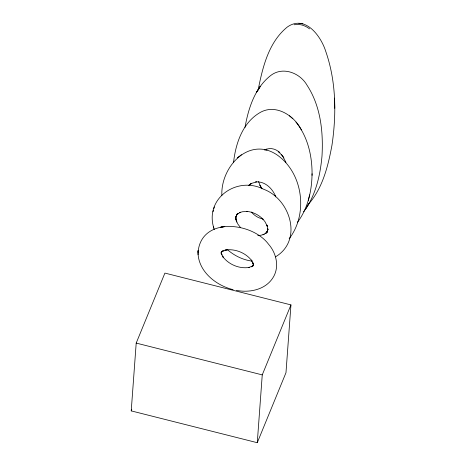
<?xml version="1.0" encoding="UTF-8"?>
<svg xmlns="http://www.w3.org/2000/svg" width="466" height="466" viewBox="0 0 466 466"><rect width="100%" height="100%" fill="white"/><g stroke="black" fill="none" stroke-linecap="round" stroke-linejoin="round"><path stroke-width="0.7" d="M198.073 252.24C201.067 216.55 251.96 221.886 268.474 244.143C276.46 253.108 279.74 267.28 272.89 277.829C265.346 289.782 249.461 292.974 236.384 290.382M252.881 265.661L252.094 266.54L253.242 265.381L251.215 266.849L252.514 266.115L248.395 267.606L249.584 267.379C239.6 269.115 228.748 264.682 222.719 256.556L223.395 257.529L221.42 253.58L221.816 255.001L221.362 252.45L221.362 254.075L221.367 251.885M198.062 254.727L198.073 250.574C196.99 270.385 215.391 285.349 233.146 289.671M258.141 89.973C262.603 67.366 268.597 42.185 287.324 27.016C305.154 14.423 320.981 36.109 325.746 51.388C336.19 81.352 336.574 114.03 331.978 145.147C328 166.572 322.443 189.336 307.135 205.687M221.863 195.446C220.523 167.02 249.1 135.612 277.398 155.137C303.098 173.358 308.317 213.999 289.159 238.709M312.039 173.748C311.905 190.804 307.851 208.57 297.413 222.381M131.226 410.89L136.2 343.087L164.906 273.088L290.953 304.898L285.978 372.701L257.273 442.7L131.226 410.89L131.773 409.544M257.273 442.7L262.247 374.891L290.953 304.898M233.548 162.535C235.569 143.907 242.349 123.286 259.207 113.057C274.899 103.126 294.046 115.143 301.391 129.915M267.746 229.342L267.542 230.845L267.979 229.109L267.175 232.214L267.635 230.443L266.447 232.913L267.268 231.456L265.521 233.548L266.639 232.482L263.01 234.817L264.164 234.264L261.088 235.214L257.739 235.563M275.4 256.9C303.22 240.555 290.394 199.081 263.639 189.248C237.363 175.67 204.318 198.19 213.865 228.247M221.362 252.997L221.548 251.762L221.111 253.393L221.95 251.302L221.047 252.857L222.509 251.046L221.298 252.199L223.348 250.72L221.985 251.43L227.723 249.671L224.95 250.114L226.15 249.922M253.096 265.83L253.277 264.612M245.011 127.404C248.349 108.473 254.739 88.272 270.292 75.836C282.361 66.026 299.918 72.684 307.071 85.29C320.655 106.038 323.404 131.878 321.994 156.127C320.194 175.624 315.657 195.866 303.634 211.768M308.236 200.479L309.657 194.875M213.871 208.611L214.308 206.962M213.026 211.78L213.469 210.149M266.447 232.913L267.647 230.786M305.213 209.723L308.929 203.788M238.004 213.469L236.25 215.56L237.13 214.034L235.598 217.838L236.035 216.201L235.808 219.043L235.808 217.43L236.687 222.061L235.825 219.166L237.742 223.89L240.573 227.693M248.774 185.678L251.273 183.458L248.926 185.322L251.71 183.365L256.457 181.88L255.683 181.95C264.816 181.006 272.494 188.445 275.604 196.442L275.225 195.539L275.709 196.891M237.613 213.824L236.833 214.546L240.485 212.199L239.291 212.712L242.384 211.75L247.522 211.471L246.852 211.424C252.986 211.943 258.805 214.896 263.074 219.294L262.608 218.793L264.944 221.635L267.356 226.319L266.919 225.02L267.81 229.651L267.781 228.556M241.435 154.689L237.41 157.852L238.47 157.025M264.839 150.069L265.836 149.446L264.956 149.97C269.837 147.128 276.117 148.858 279.868 152.766L278.225 151.339L282.804 156.285L281.4 154.438M294.168 24.768C299.638 23.591 305.265 25.49 309.57 28.88M226.639 249.84C236.21 248.949 246.298 253.242 252.013 261.024L251.314 260.069L253.3 264.047L252.846 262.626L253.323 265.183M252.252 261.123C243.054 260.011 234.381 255.735 227.431 249.671M298.887 23.3L302.941 23.853M262.515 218.834C258.123 218.053 254.226 215.403 251.372 212.036M136.2 343.087L262.247 374.891M292.846 118.743L289.45 115.766M295.974 122.109C307.997 136.94 312.337 156.605 312.063 175.367M283.905 158.032L282.676 156.116L285.961 162.401M261.053 187.315L261.228 187.641L259.906 185.119L262.026 188.835M260.144 185.579L258.543 181.565M213.451 226.855L214.255 229.546M266.715 149.038L266.779 150.337M334.774 108.293L334.483 98.105M253.207 265.171L252.694 266.185L253.259 265.201M259.498 87.585L256.545 92.28L260.319 86.292L259.498 87.585M221.769 227.035L220.569 227.227L224.828 226.558L221.769 227.035"/></g></svg>
